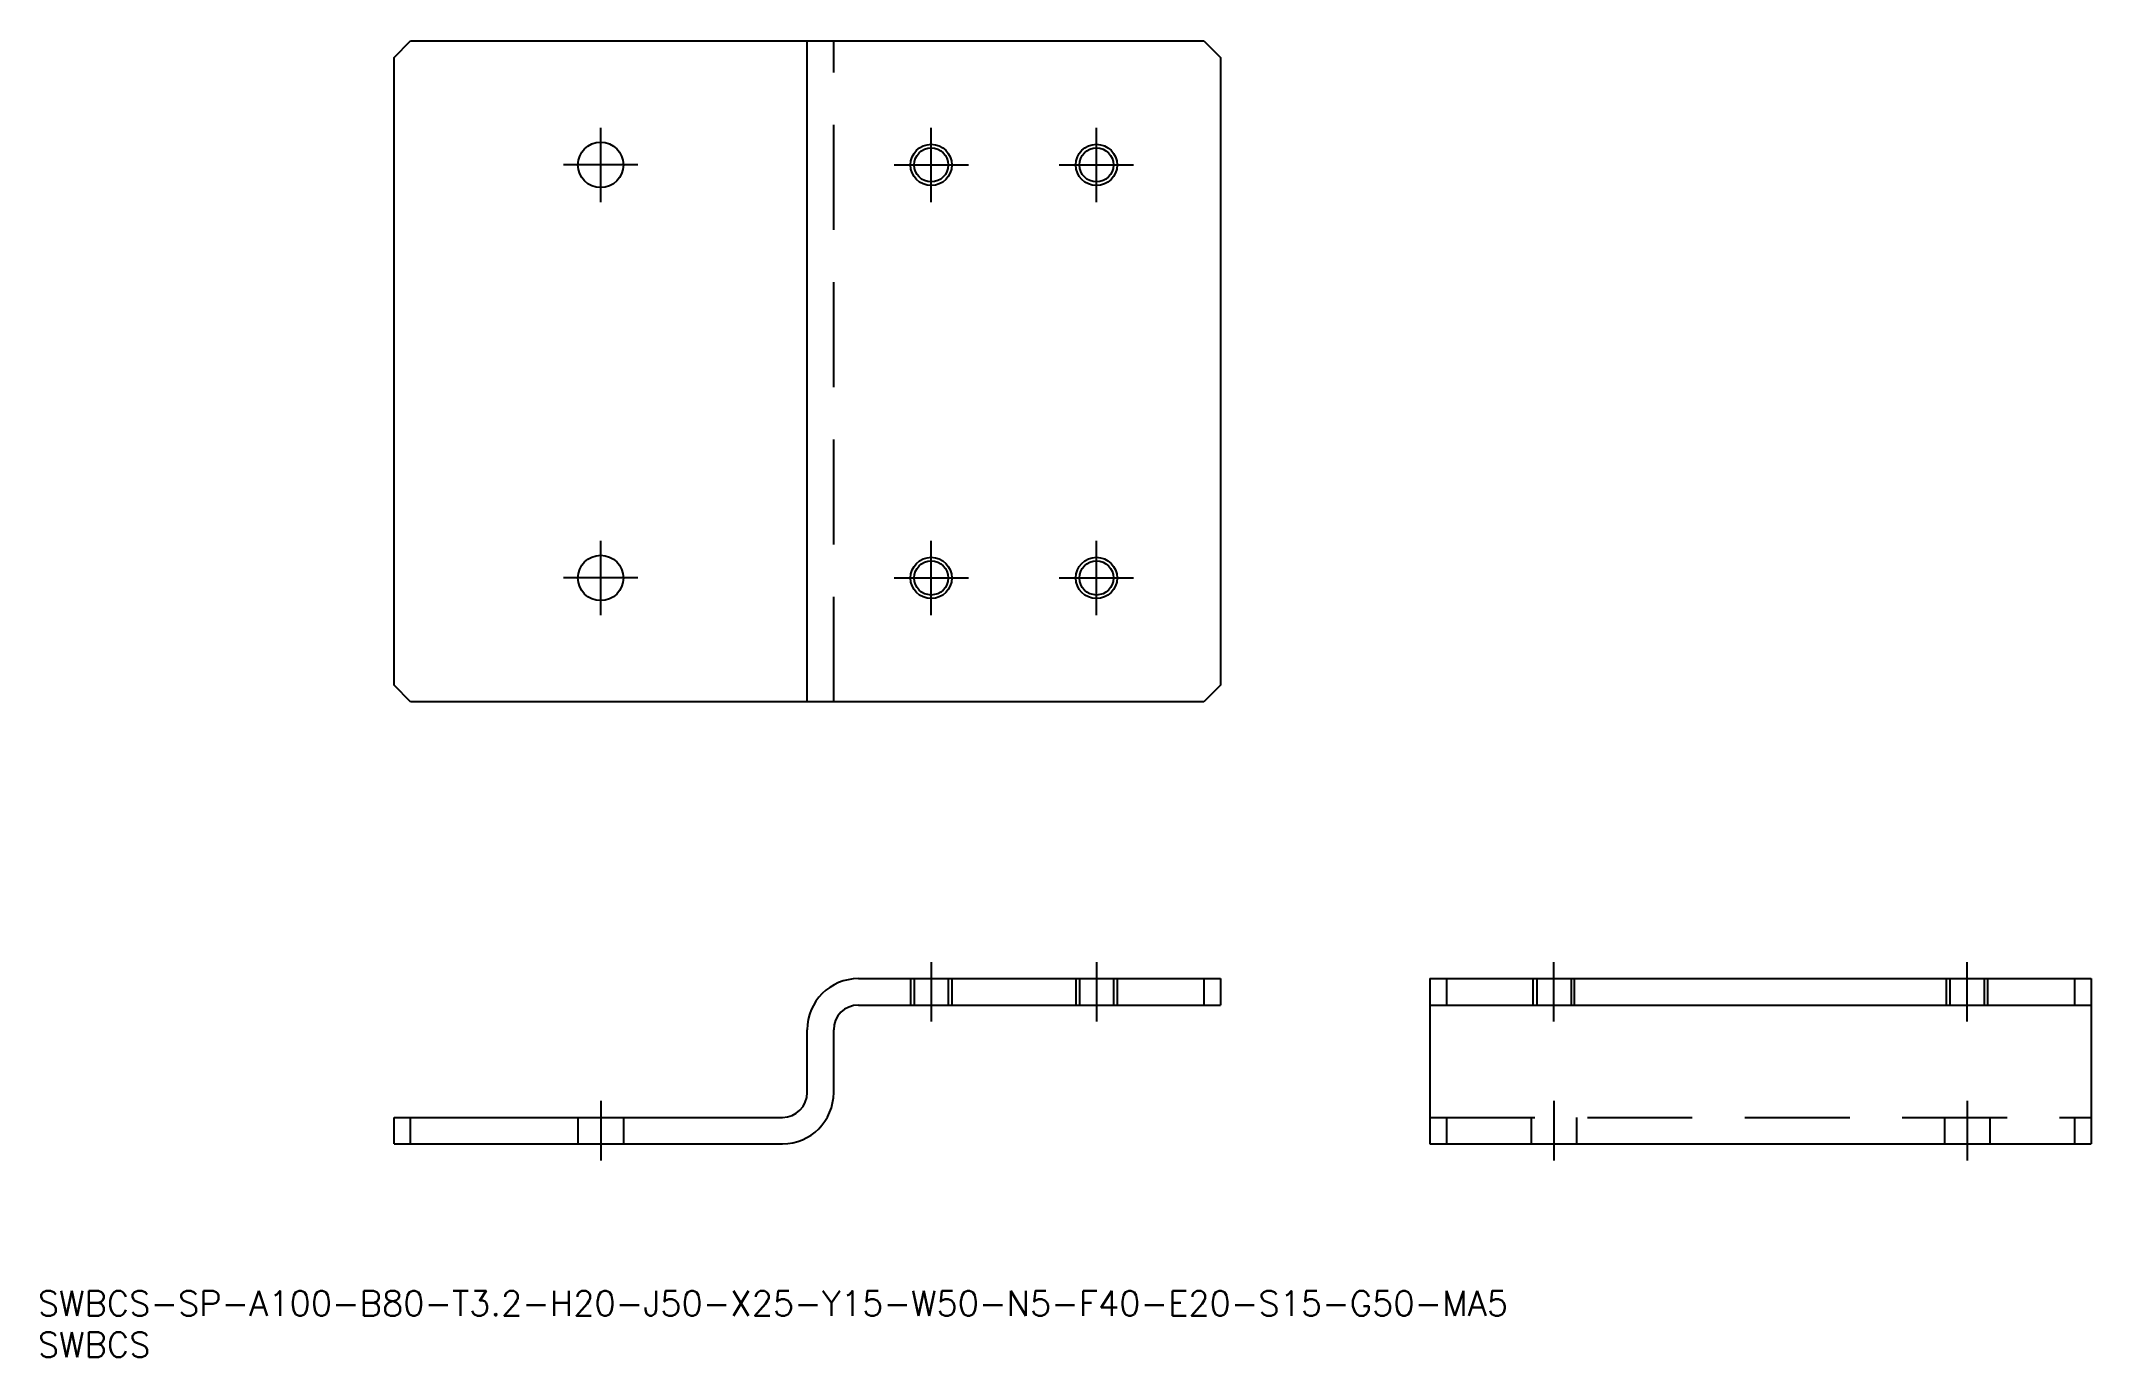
# Model space of a CAD drawing. Extents: x 0 to 248, y 0 to 159.
import ezdxf

# ---------------------------------------------------------------- set-up
doc = ezdxf.new("R2010")
doc.units = 0
doc.linetypes.add('CENTER', pattern=[50.8, 31.75, -6.35, 6.35, -6.35])
doc.linetypes.add('DASHED', pattern=[19.05, 12.7, -6.35])
doc.layers.get('0').update_dxf_attribs({"linetype": 'CONTINUOUS'})
doc.layers.add('CENTER', color=1, linetype='CENTER')
doc.styles.get("Standard").update_dxf_attribs({"font": 'txt.shx', "height": 3, "bigfont": 'bigfont.shx'})

# ---------------------------------------------------------------- blocks, each defined once
blk = doc.blocks.new('*U1')
at = {"color": 7, "linetype": 'CONTINUOUS'}
blk.add_text('SWBCS-SP-A100-B80-T3.2-H20-J50-X25-Y15-W50-N5-F40-E20-S15-G50-MA5', height=3, dxfattribs=at).set_placement((0, 5))
blk = doc.blocks.new('*U2')
at = {"color": 7, "linetype": 'CONTINUOUS'}
blk.add_text('SWBCS', height=3, dxfattribs=at).set_placement((0, 0))

msp = doc.modelspace()

# ---------------------------------------------------------------- linework, layer by layer
at = {"color": 7, "linetype": 'CONTINUOUS'}
for p, q in [((43.122655, 157.310401), (45.122655, 159.310401)), ((45.122655, 159.310401), (141.122655, 159.310401)), ((93.122655, 79.310401), (93.122655, 159.310401)), ((141.122655, 159.310401), (143.122655, 157.310401)), ((43.122655, 81.310401), (43.122655, 157.310401)), ((143.122655, 157.310401), (143.122655, 81.310401)), ((45.122655, 79.310401), (43.122655, 81.310401)), ((143.122655, 81.310401), (141.122655, 79.310401)), ((141.122655, 79.310401), (45.122655, 79.310401)), ((99.322655, 45.805068), (143.122655, 45.805068)), ((141.122655, 45.805068), (141.122655, 42.605068)), ((143.122655, 45.805068), (143.122655, 42.605068)), ((168.490939, 45.805068), (248.490939, 45.805068)), ((168.490939, 45.805068), (168.490939, 25.805068)), ((170.490939, 45.805068), (170.490939, 42.605068)), ((246.490939, 45.805068), (246.490939, 42.605068)), ((248.490939, 45.805068), (248.490939, 25.805068)), ((99.322655, 42.605068), (143.122655, 42.605068)), ((168.490939, 42.605068), (248.490939, 42.605068)), ((93.122655, 32.005068), (93.122655, 39.605068)), ((96.322655, 32.005068), (96.322655, 39.605068)), ((43.122655, 29.005068), (90.122655, 29.005068)), ((43.122655, 25.805068), (43.122655, 29.005068)), ((45.122655, 25.805068), (45.122655, 29.005068)), ((43.122655, 25.805068), (90.122655, 25.805068)), ((168.490939, 25.805068), (248.490939, 25.805068))]:
    msp.add_line(p, q, dxfattribs=at)
at = {"color": 3, "linetype": 'DASHED'}
for p, q in [((96.322655, 79.310401), (96.322655, 159.310401)), ((105.622655, 45.805068), (105.622655, 42.605068)), ((106.055655, 45.805068), (106.055655, 42.605068)), ((110.189655, 45.805068), (110.189655, 42.605068)), ((110.622655, 45.805068), (110.622655, 42.605068)), ((125.622655, 45.805068), (125.622655, 42.605068)), ((126.055655, 45.805068), (126.055655, 42.605068)), ((130.189655, 45.805068), (130.189655, 42.605068)), ((130.622655, 45.805068), (130.622655, 42.605068)), ((180.990939, 42.605068), (180.990939, 45.805068)), ((181.423939, 45.805068), (181.423939, 42.605068)), ((185.557939, 45.805068), (185.557939, 42.605068)), ((185.990939, 42.605068), (185.990939, 45.805068)), ((230.990939, 42.605068), (230.990939, 45.805068)), ((231.423939, 45.805068), (231.423939, 42.605068)), ((235.557939, 45.805068), (235.557939, 42.605068)), ((235.990939, 42.605068), (235.990939, 45.805068)), ((65.372655, 29.005068), (65.372655, 25.805068)), ((70.872655, 29.005068), (70.872655, 25.805068)), ((168.490939, 29.005068), (248.490939, 29.005068)), ((170.490939, 29.005068), (170.490939, 25.805068)), ((180.740939, 29.005068), (180.740939, 25.805068)), ((186.240939, 29.005068), (186.240939, 25.805068)), ((230.740939, 29.005068), (230.740939, 25.805068)), ((236.240939, 29.005068), (236.240939, 25.805068)), ((246.490939, 29.005068), (246.490939, 25.805068))]:
    msp.add_line(p, q, dxfattribs=at)
at = {"color": 7, "linetype": 'CONTINUOUS'}
for centre, radius in [((68.122655, 144.310401), 2.75), ((108.122655, 144.310401), 2.067), ((128.122655, 144.310401), 2.067), ((68.122655, 94.310401), 2.75), ((108.122655, 94.310401), 2.067), ((128.122655, 94.310401), 2.067)]:
    msp.add_circle(centre, radius, dxfattribs=at)
at = {"color": 3, "linetype": 'CONTINUOUS'}
for centre in [(108.122655, 144.310401), (128.122655, 144.310401), (108.122655, 94.310401), (128.122655, 94.310401)]:
    msp.add_circle(centre, 2.5, dxfattribs=at)
at = {"color": 7, "linetype": 'CONTINUOUS'}
for centre, radius, start, end in [((99.322655, 39.605068), 6.2, 90, 180), ((99.322655, 39.605068), 3, 90, 180), ((90.122655, 32.005068), 3, 270, 0), ((90.122655, 32.005068), 6.2, 270, 0)]:
    msp.add_arc(centre, radius, start, end, dxfattribs=at)
at = {"layer": 'CENTER', "color": 1, "linetype": 'CENTER'}
for p, q in [((68.122655, 139.810401), (68.122655, 148.810401)), ((108.122655, 139.810401), (108.122655, 148.810401)), ((128.122655, 139.810401), (128.122655, 148.810401)), ((72.622655, 144.310401), (63.622655, 144.310401)), ((103.622655, 144.310401), (112.622655, 144.310401)), ((123.622655, 144.310401), (132.622655, 144.310401)), ((68.122655, 89.810401), (68.122655, 98.810401)), ((108.122655, 89.810401), (108.122655, 98.810401)), ((128.122655, 89.810401), (128.122655, 98.810401)), ((72.622655, 94.310401), (63.622655, 94.310401)), ((103.622655, 94.310401), (112.622655, 94.310401)), ((123.622655, 94.310401), (132.622655, 94.310401)), ((108.122655, 47.805068), (108.122655, 40.605068)), ((128.122655, 47.805068), (128.122655, 40.605068)), ((183.490939, 40.605068), (183.490939, 47.805068)), ((233.490939, 40.605068), (233.490939, 47.805068)), ((68.122655, 31.005068), (68.122655, 23.805068)), ((183.490939, 31.005068), (183.490939, 23.805068)), ((233.490939, 31.005068), (233.490939, 23.805068))]:
    msp.add_line(p, q, dxfattribs=at)

# ---------------------------------------------------------------- block references
at = {"color": 7, "linetype": 'CONTINUOUS'}
for name in ['*U1', '*U2']:
    msp.add_blockref(name, (0, 0), dxfattribs=at)

doc.saveas('drawing.dxf')
